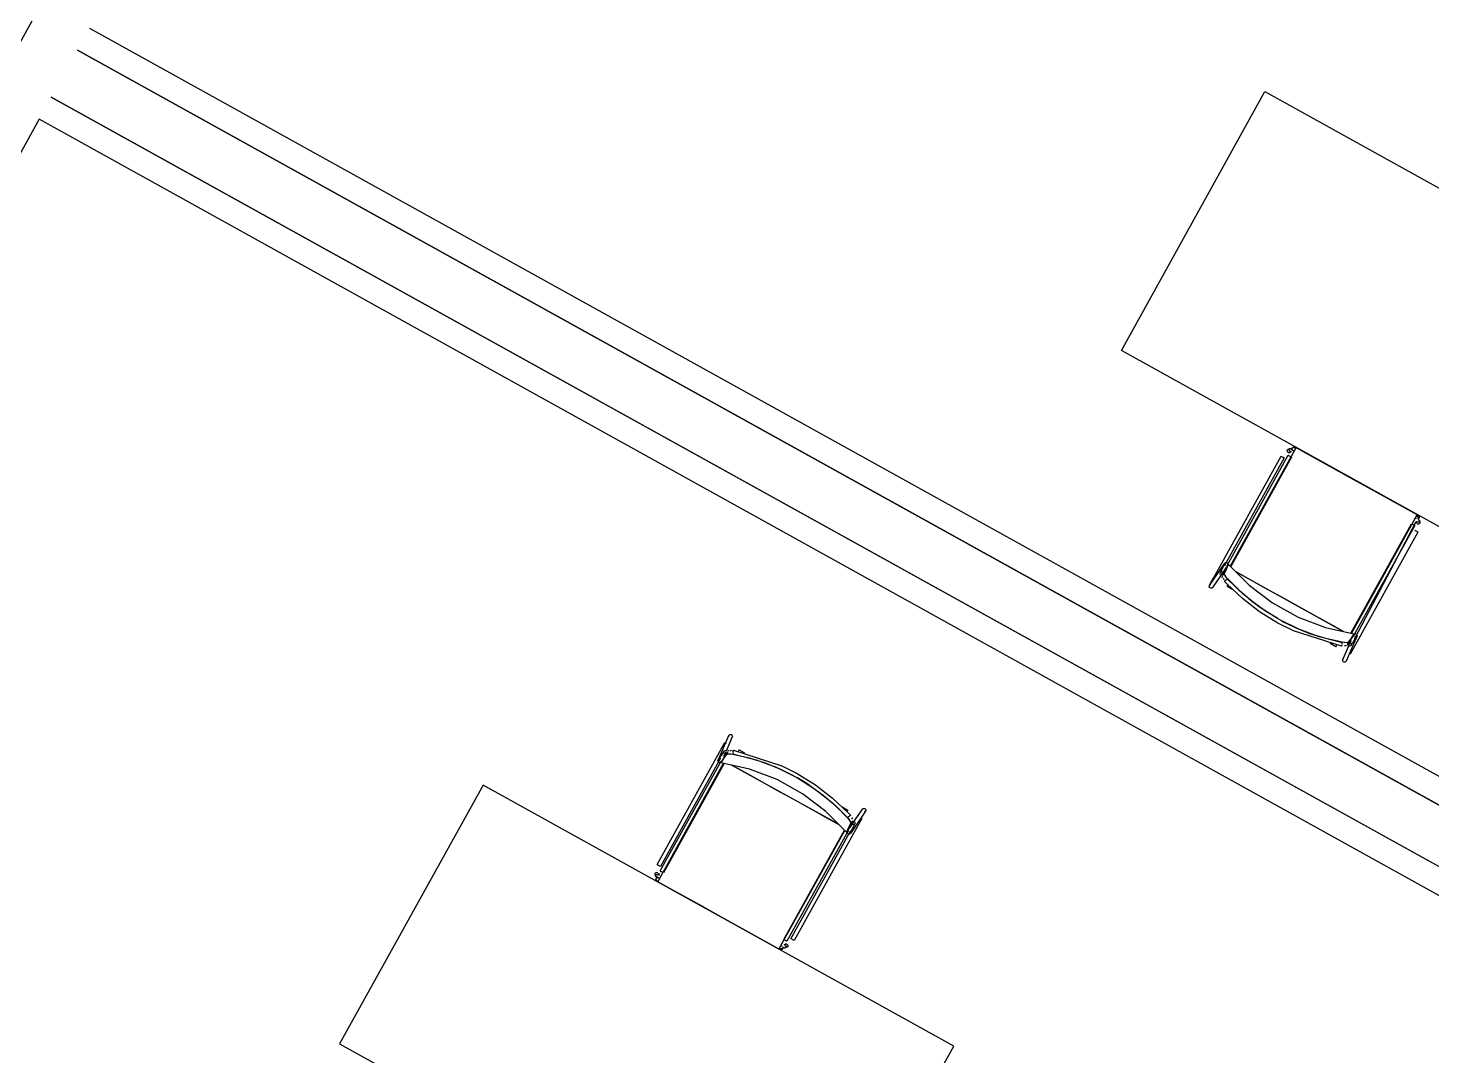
# Model space of a CAD drawing. Header units: metres. Extents: x 3.2 to 22.3, y 0.7 to 22.8.
# Drawn here: x 17.245 to 18.888, y 11.89 to 13.093 of the extents above; entities that cross this region are included whole.
import ezdxf

# ---------------------------------------------------------------- set-up
doc = ezdxf.new("R2010")
doc.units = ezdxf.units.M
for name, color, linetype in [('ARREDI', 9, 'Continuous'), ('PARETI_STRUTTURE', 7, 'Continuous'), ('PORTE_SCALE', 2, 'Continuous')]:
    doc.layers.add(name, color=color, linetype=linetype)

msp = doc.modelspace()

# ---------------------------------------------------------------- linework, layer by layer
at = {"layer": 'ARREDI'}
for points in [[(18.5248, 12.7153), (18.6928, 13.0184), (19.2438, 12.713), (19.0758, 12.4099)], [(18.7245, 12.6002), (18.7246, 12.5995), (18.725, 12.5989), (18.7246, 12.5995)], [(18.8724, 12.5183), (18.873, 12.5188), (18.8733, 12.5194), (18.8734, 12.5202), (18.8734, 12.5205), (18.8733, 12.5209), (18.8729, 12.5215), (18.8723, 12.522), (18.8716, 12.5223), (18.8708, 12.5222), (18.8716, 12.5223), (18.8723, 12.522), (18.8729, 12.5215), (18.8733, 12.5209), (18.8734, 12.5202), (18.8733, 12.5194), (18.8731, 12.5191), (18.8729, 12.5188)], [(18.797, 12.3837), (18.7966, 12.3807)], [(17.9809, 12.0983), (17.9803, 12.0978), (17.98, 12.0971), (17.9799, 12.0964), (17.9799, 12.0961), (17.98, 12.0956), (17.9804, 12.095), (17.981, 12.0945), (17.9817, 12.0943), (17.9825, 12.0943), (17.9817, 12.0943), (17.981, 12.0945), (17.9804, 12.095), (17.98, 12.0956), (17.9799, 12.0964), (17.98, 12.0971), (17.9801, 12.0975), (17.9803, 12.0978)], [(18.1288, 12.0163), (18.1286, 12.017)]]:
    msp.add_lwpolyline(points, close=True, dxfattribs=at)
for points in [[(18.7293, 12.6018), (18.6523, 12.4629)], [(18.7117, 12.5918), (18.7117, 12.5918)], [(18.7118, 12.5918), (18.712, 12.5916), (18.7125, 12.5914)], [(18.7125, 12.5914), (18.713, 12.591), (18.7137, 12.5907), (18.7143, 12.5903), (18.7149, 12.59), (18.7153, 12.5898), (18.7155, 12.5897)], [(18.719, 12.5979), (18.719, 12.5986), (18.7192, 12.5991), (18.7195, 12.5995), (18.7197, 12.5996), (18.7197, 12.5996), (18.72, 12.5997), (18.7205, 12.5996), (18.721, 12.5992), (18.7215, 12.5987), (18.7218, 12.598), (18.722, 12.5973)], [(18.722, 12.5973), (18.722, 12.5966), (18.7219, 12.5961), (18.7215, 12.5957), (18.7214, 12.5956), (18.7214, 12.5956), (18.7211, 12.5956), (18.7206, 12.5956), (18.72, 12.596), (18.7196, 12.5965), (18.7192, 12.5971), (18.719, 12.5979)], [(18.72, 12.5927), (18.7203, 12.5926), (18.7207, 12.5923), (18.7213, 12.592), (18.7219, 12.5916), (18.7226, 12.5913), (18.7231, 12.591)], [(18.7213, 12.5988), (18.7213, 12.5995), (18.7214, 12.6001), (18.7218, 12.6005), (18.7219, 12.6006), (18.7219, 12.6006), (18.7222, 12.6006), (18.7227, 12.6006), (18.7233, 12.6002), (18.7237, 12.5997), (18.7241, 12.599)], [(18.7228, 12.5966), (18.7223, 12.5969), (18.7218, 12.5975), (18.7215, 12.5981), (18.7213, 12.5988)], [(18.7238, 12.5967), (18.7236, 12.5966)], [(18.7245, 12.6002), (18.7246, 12.601), (18.7248, 12.6013), (18.725, 12.6016), (18.7256, 12.6021), (18.7263, 12.6024), (18.727, 12.6024), (18.7277, 12.6021), (18.7283, 12.6017), (18.7287, 12.601)], [(18.7245, 12.6002), (18.7246, 12.601), (18.725, 12.6016), (18.7256, 12.6021), (18.7258, 12.6023), (18.7263, 12.6024), (18.727, 12.6024), (18.7277, 12.6021), (18.7283, 12.6017), (18.7287, 12.601)], [(18.7271, 12.5981), (18.7263, 12.5981), (18.7256, 12.5984)], [(18.7275, 12.5983), (18.7271, 12.5981), (18.7263, 12.5981), (18.7256, 12.5984)], [(18.8711, 12.5232), (18.7293, 12.6018)], [(18.7298, 12.6015), (18.8002, 12.5625), (18.8237, 12.5495), (18.8706, 12.5234)], [(18.7941, 12.3843), (18.8711, 12.5232)], [(18.8683, 12.5105), (18.8681, 12.5106), (18.8677, 12.5108), (18.8671, 12.5112), (18.8665, 12.5115), (18.8658, 12.5119), (18.8652, 12.5122)], [(18.8702, 12.5182), (18.8696, 12.5187), (18.8692, 12.5193), (18.8691, 12.5198)], [(18.8702, 12.5182), (18.8696, 12.5187), (18.8692, 12.5193)], [(18.8729, 12.5148), (18.8722, 12.5146), (18.8715, 12.5145), (18.8708, 12.5146), (18.8702, 12.5149), (18.8698, 12.5153)], [(18.8702, 12.5129), (18.8701, 12.5132), (18.8701, 12.5133), (18.8702, 12.5138), (18.8706, 12.5143), (18.8712, 12.5146)], [(18.8733, 12.5124), (18.8726, 12.5121), (18.8718, 12.5121), (18.8711, 12.5122)], [(18.8712, 12.5146), (18.8719, 12.5148), (18.8727, 12.5149), (18.8734, 12.5148), (18.8739, 12.5145), (18.8743, 12.5141), (18.8744, 12.5138), (18.8744, 12.5137), (18.8742, 12.5132), (18.8739, 12.5127), (18.8733, 12.5124)], [(18.8724, 12.5183), (18.8717, 12.518)], [(18.8724, 12.5183), (18.8717, 12.518)], [(18.8723, 12.5173), (18.873, 12.5172), (18.8736, 12.5169), (18.8739, 12.5165), (18.874, 12.5163), (18.874, 12.5162), (18.874, 12.5161), (18.8739, 12.5156), (18.8735, 12.5151), (18.8729, 12.5148)], [(18.8712, 12.5034), (18.8706, 12.5037), (18.87, 12.504), (18.8693, 12.5044), (18.8688, 12.5047), (18.8684, 12.5049), (18.8682, 12.505)], [(18.8712, 12.5034), (18.8717, 12.5031), (18.8719, 12.503), (18.872, 12.5029), (18.872, 12.5029)], [(18.6431, 12.4532), (18.6449, 12.4571), (18.6456, 12.4587)], [(18.6465, 12.4634), (18.6459, 12.4639), (18.6456, 12.4645), (18.6454, 12.4652), (18.6456, 12.466), (18.6458, 12.4664), (18.6458, 12.4664), (18.646, 12.4666), (18.6465, 12.4671), (18.6473, 12.4673)], [(18.6492, 12.4481), (18.6476, 12.45), (18.6463, 12.4518), (18.6455, 12.4533), (18.6454, 12.4542), (18.6478, 12.4596), (18.6503, 12.465), (18.6743, 12.4407), (18.7016, 12.42), (18.7316, 12.4034), (18.7636, 12.3912), (18.797, 12.3837), (18.7938, 12.3787), (18.7905, 12.3738)], [(18.6466, 12.461), (18.6462, 12.4601)], [(18.6473, 12.4673), (18.648, 12.4673), (18.6487, 12.467), (18.6493, 12.4665), (18.6496, 12.4659), (18.6498, 12.4651), (18.6496, 12.4644)], [(18.6503, 12.465), (18.6485, 12.4636)], [(18.6325, 12.4489), (18.6325, 12.4489), (18.6325, 12.4489), (18.6328, 12.4487), (18.6332, 12.4484)], [(18.6338, 12.4481), (18.6332, 12.4485)], [(18.642, 12.4521), (18.6414, 12.4523), (18.6409, 12.4528), (18.6405, 12.4534), (18.6404, 12.4541), (18.6404, 12.4542), (18.6405, 12.4548), (18.6406, 12.455), (18.6409, 12.4555), (18.6415, 12.4559), (18.6422, 12.4562)], [(18.6422, 12.4562), (18.6429, 12.4562), (18.6436, 12.4559), (18.6442, 12.4554), (18.6446, 12.4548), (18.6447, 12.454), (18.6447, 12.454), (18.6445, 12.4533), (18.6445, 12.4532), (18.6442, 12.4527), (18.6436, 12.4522), (18.6429, 12.452)], [(18.6426, 12.4509), (18.6432, 12.4498)], [(18.6431, 12.4498), (18.6426, 12.4509)], [(18.6439, 12.4486), (18.6447, 12.4475)], [(18.6446, 12.4476), (18.6439, 12.4486)], [(18.6492, 12.4481), (18.6475, 12.4501), (18.6463, 12.4519), (18.6455, 12.4534), (18.6454, 12.4542)], [(18.6455, 12.4465), (18.6462, 12.4457)], [(18.6478, 12.4471), (18.6472, 12.4466), (18.6467, 12.4461), (18.6458, 12.4453), (18.6456, 12.4451)], [(18.6456, 12.4451), (18.6456, 12.4451)], [(18.6478, 12.4471), (18.6483, 12.4475), (18.6486, 12.4478), (18.6488, 12.448)], [(18.7078, 12.4015), (18.6935, 12.4101), (18.6777, 12.4216), (18.6629, 12.4343), (18.6492, 12.4481)], [(18.7078, 12.4015), (18.6935, 12.4101), (18.6778, 12.4215), (18.663, 12.4342), (18.6493, 12.448)], [(18.7724, 12.3933), (18.7523, 12.4045), (18.7321, 12.4157), (18.7119, 12.4269), (18.6917, 12.4381), (18.6715, 12.4492), (18.659, 12.4562)], [(18.659, 12.4562), (18.7849, 12.3864)], [(18.6301, 12.4371), (18.6294, 12.4371), (18.6287, 12.4374), (18.6281, 12.4379), (18.6277, 12.4385), (18.6276, 12.4393), (18.6278, 12.44), (18.628, 12.4404), (18.628, 12.4405), (18.6282, 12.4407), (18.6287, 12.4411), (18.6295, 12.4413)], [(18.632, 12.4392), (18.6318, 12.4384), (18.6316, 12.438), (18.6316, 12.438), (18.6314, 12.4378), (18.6308, 12.4373), (18.6301, 12.4371)], [(18.6497, 12.4411), (18.6493, 12.4404), (18.649, 12.4399), (18.6488, 12.4394), (18.6486, 12.4392)], [(18.7272, 12.3914), (18.7127, 12.3987)], [(18.7127, 12.3987), (18.7273, 12.3914)], [(18.7849, 12.3864), (18.7731, 12.3929)], [(18.7831, 12.3738), (18.7641, 12.3781), (18.7456, 12.3839), (18.7278, 12.3911)], [(18.7832, 12.3738), (18.7643, 12.3781), (18.7457, 12.3839), (18.7278, 12.3911)], [(18.7969, 12.3828), (18.7974, 12.3833), (18.7981, 12.3836), (18.7988, 12.3836), (18.7996, 12.3834), (18.8002, 12.3829), (18.8006, 12.3823)], [(18.8006, 12.3823), (18.8008, 12.3816), (18.8007, 12.3809), (18.8006, 12.3806), (18.8006, 12.3806), (18.8003, 12.3802), (18.7998, 12.3797), (18.7991, 12.3794), (18.7983, 12.3794), (18.7976, 12.3796)], [(18.776, 12.3686), (18.7761, 12.3688), (18.7764, 12.3693), (18.7767, 12.3698), (18.7771, 12.3705)], [(18.783, 12.3713), (18.7829, 12.3706), (18.7828, 12.37), (18.7827, 12.3695), (18.7826, 12.3692), (18.7826, 12.3691), (18.7826, 12.3692), (18.7827, 12.3694)], [(18.7831, 12.3721), (18.7832, 12.3727), (18.7833, 12.3732), (18.7834, 12.3734)], [(18.7905, 12.3738), (18.7896, 12.3735), (18.788, 12.3733), (18.7857, 12.3734), (18.7832, 12.3738)], [(18.7905, 12.3738), (18.7897, 12.3735), (18.788, 12.3733), (18.7858, 12.3734), (18.7833, 12.3738)], [(18.7883, 12.3696), (18.7874, 12.3695), (18.7862, 12.3696)], [(18.7875, 12.3695), (18.7862, 12.3696)], [(18.7897, 12.3712), (18.7898, 12.372), (18.7901, 12.3725), (18.7901, 12.3726), (18.7907, 12.3731), (18.7907, 12.3731), (18.7914, 12.3734), (18.7921, 12.3734), (18.7928, 12.3732), (18.7934, 12.3727), (18.7938, 12.3721)], [(18.794, 12.3761), (18.7932, 12.3749), (18.7899, 12.37)], [(18.7938, 12.3721), (18.794, 12.3714), (18.7939, 12.3706), (18.7937, 12.3701), (18.7936, 12.37), (18.7931, 12.3695), (18.7931, 12.3695), (18.7924, 12.3692), (18.7916, 12.3692), (18.7909, 12.3694), (18.7903, 12.3699)], [(18.792, 12.3605), (18.7914, 12.3608)], [(18.7927, 12.3601), (18.7924, 12.3602), (18.792, 12.3604)], [(18.7927, 12.36), (18.7928, 12.36)], [(18.784, 12.3518), (18.7838, 12.3525), (18.7839, 12.3533), (18.784, 12.3535), (18.784, 12.3535), (18.7843, 12.3539), (18.7848, 12.3544)], [(18.788, 12.3535), (18.7882, 12.3527), (18.7881, 12.352), (18.788, 12.3518), (18.788, 12.3518), (18.7877, 12.3513), (18.7872, 12.3508), (18.7865, 12.3505), (18.7858, 12.3505), (18.785, 12.3507), (18.7844, 12.3512), (18.784, 12.3518)], [(18.0653, 12.2631), (18.0651, 12.2638), (18.0652, 12.2645), (18.0653, 12.2648), (18.0653, 12.2648), (18.0655, 12.2652), (18.0661, 12.2657), (18.0668, 12.266), (18.0675, 12.266), (18.0682, 12.2658), (18.0688, 12.2654), (18.0693, 12.2647)], [(18.0692, 12.2647), (18.0694, 12.264), (18.0693, 12.2633), (18.0692, 12.263), (18.0692, 12.263), (18.069, 12.2626), (18.0685, 12.2621)], [(18.0591, 12.2402), (18.0601, 12.2416), (18.0625, 12.2452)], [(18.0595, 12.2444), (18.0593, 12.2451), (18.0594, 12.2459), (18.0596, 12.2464), (18.0597, 12.2465), (18.0602, 12.247), (18.0602, 12.247), (18.0609, 12.2473), (18.0616, 12.2473), (18.0624, 12.2471), (18.063, 12.2467)], [(18.0634, 12.246), (18.0635, 12.2453), (18.0635, 12.2446), (18.0632, 12.244), (18.0631, 12.2439), (18.0626, 12.2434), (18.0619, 12.2431), (18.0612, 12.2431), (18.0605, 12.2433), (18.0599, 12.2438), (18.0594, 12.2444)], [(18.0605, 12.2565), (18.0605, 12.2565)], [(18.0606, 12.2565), (18.0608, 12.2563), (18.0613, 12.2561)], [(18.0613, 12.2561), (18.0619, 12.2558)], [(18.0641, 12.2469), (18.0658, 12.247)], [(18.0658, 12.247), (18.0642, 12.2469)], [(18.0668, 12.247), (18.068, 12.2469)], [(18.0681, 12.2469), (18.067, 12.247)], [(18.0705, 12.2466), (18.0694, 12.2467)], [(18.0694, 12.2467), (18.0705, 12.2466)], [(18.0703, 12.2452), (18.0704, 12.2459), (18.0705, 12.2466)], [(18.0706, 12.2471), (18.0706, 12.2473), (18.0706, 12.2474), (18.0706, 12.2474)], [(18.0773, 12.2479), (18.0771, 12.2477), (18.0769, 12.2473), (18.0766, 12.2467), (18.0762, 12.246)], [(18.1239, 12.0147), (17.9821, 12.0933), (18.0591, 12.2322)], [(18.0527, 12.2342), (18.0525, 12.2349), (18.0526, 12.2357), (18.0527, 12.2359), (18.0527, 12.2359), (18.0529, 12.2363), (18.0535, 12.2368), (18.0542, 12.2371), (18.0549, 12.2372)], [(18.0564, 12.2337), (18.0559, 12.2332), (18.0552, 12.2329), (18.0544, 12.2329), (18.0537, 12.2331), (18.0531, 12.2336), (18.0527, 12.2342)], [(18.2079, 12.1623), (18.2054, 12.1569), (18.203, 12.1515), (18.1789, 12.1758), (18.1516, 12.1965), (18.1217, 12.2132), (18.0896, 12.2254), (18.0562, 12.2329), (18.0595, 12.2378), (18.0628, 12.2427), (18.0636, 12.243), (18.0653, 12.2432), (18.0676, 12.2431), (18.07, 12.2427)], [(18.0565, 12.2351), (18.0562, 12.2329)], [(18.0628, 12.2427), (18.0636, 12.2431), (18.0652, 12.2432), (18.0675, 12.2431), (18.07, 12.2427)], [(18.1943, 12.1603), (18.1817, 12.1673), (18.1616, 12.1784), (18.1414, 12.1896), (18.1212, 12.2008), (18.101, 12.212), (18.0809, 12.2232), (18.0684, 12.2301)], [(18.1943, 12.1604), (18.0684, 12.2301)], [(18.0701, 12.2445), (18.07, 12.2438), (18.0699, 12.2434), (18.0699, 12.2431)], [(18.07, 12.2427), (18.089, 12.2384), (18.1076, 12.2326), (18.1257, 12.2253), (18.1406, 12.2178)], [(18.0702, 12.2427), (18.0891, 12.2384), (18.1077, 12.2326), (18.1257, 12.2253), (18.1406, 12.2178)], [(18.1455, 12.2151), (18.1594, 12.2066)], [(18.1595, 12.2066), (18.1455, 12.2151)], [(17.7775, 12.2066), (17.6095, 11.9036)], [(18.3285, 11.9012), (17.7775, 12.2066)], [(18.16, 12.2062), (18.1755, 12.195), (18.1903, 12.1823), (18.204, 12.1685)], [(18.16, 12.2062), (18.1756, 12.1949), (18.1904, 12.1823), (18.2041, 12.1684)], [(18.2213, 12.1774), (18.2215, 12.1781), (18.2217, 12.1785), (18.2217, 12.1785), (18.2218, 12.1787), (18.2224, 12.1792), (18.2231, 12.1794)], [(18.2231, 12.1794), (18.2239, 12.1794), (18.2246, 12.1791), (18.2252, 12.1786), (18.2255, 12.178), (18.2256, 12.1772), (18.2255, 12.1765), (18.2253, 12.1761), (18.2253, 12.1761), (18.2251, 12.1759), (18.2245, 12.1754), (18.2238, 12.1752)], [(18.2036, 12.1754), (18.2039, 12.1761), (18.2043, 12.1767), (18.2045, 12.1771), (18.2046, 12.1773)], [(18.2041, 12.1684), (18.2056, 12.1666), (18.207, 12.1647), (18.2077, 12.1632), (18.2079, 12.1623)], [(18.2041, 12.1684), (18.2057, 12.1665), (18.207, 12.1646), (18.2078, 12.1631), (18.2079, 12.1623)], [(18.2055, 12.1694), (18.205, 12.169), (18.2047, 12.1687), (18.2045, 12.1685)], [(18.2075, 12.1712), (18.2077, 12.1714), (18.2077, 12.1714), (18.2077, 12.1714), (18.2075, 12.1712), (18.2066, 12.1704), (18.206, 12.1699), (18.2055, 12.1694)], [(18.2108, 12.1648), (18.2084, 12.1594), (18.2078, 12.158)], [(18.2111, 12.1604), (18.2104, 12.1604), (18.2096, 12.1606), (18.2091, 12.1611), (18.2087, 12.1618), (18.2086, 12.1625), (18.2086, 12.1625), (18.2087, 12.1632), (18.2088, 12.1633), (18.2091, 12.1638), (18.2097, 12.1643), (18.2104, 12.1645)], [(18.2099, 12.1671), (18.2092, 12.1682)], [(18.2092, 12.1682), (18.21, 12.1671)], [(18.2119, 12.1642), (18.2124, 12.1638), (18.2128, 12.1631), (18.2129, 12.1624), (18.2129, 12.1623), (18.2128, 12.1617), (18.2127, 12.1615), (18.2124, 12.161), (18.2118, 12.1606), (18.2111, 12.1604)], [(18.2194, 12.1684), (18.22, 12.1681)], [(18.2208, 12.1677), (18.2208, 12.1676), (18.2207, 12.1677), (18.2205, 12.1678), (18.22, 12.1681)], [(18.1239, 12.0147), (18.2009, 12.1536)], [(18.203, 12.1515), (18.2052, 12.1533)], [(18.2052, 12.1533), (18.203, 12.1515)], [(18.206, 12.1492), (18.2053, 12.1492), (18.2046, 12.1495), (18.204, 12.15), (18.2036, 12.1506), (18.2035, 12.1514)], [(18.2068, 12.1532), (18.2074, 12.1527), (18.2077, 12.152), (18.2078, 12.1513), (18.2077, 12.1505), (18.2075, 12.1501), (18.2075, 12.1501), (18.2073, 12.1499), (18.2067, 12.1494), (18.206, 12.1492)], [(17.9813, 12.1136), (17.9813, 12.1136), (17.9813, 12.1136), (17.9816, 12.1134), (17.982, 12.1132)], [(17.9821, 12.1019), (17.9814, 12.1017), (17.9806, 12.1016), (17.9799, 12.1017), (17.9793, 12.102), (17.979, 12.1024), (17.9789, 12.1027), (17.9789, 12.1029), (17.979, 12.1034), (17.9794, 12.1038), (17.98, 12.1042)], [(17.9817, 12.0993), (17.981, 12.0992), (17.9803, 12.0993), (17.9797, 12.0996), (17.9794, 12.1), (17.9793, 12.1003), (17.9793, 12.1003), (17.9792, 12.1005), (17.9794, 12.1009), (17.9798, 12.1014), (17.9804, 12.1017)], [(17.98, 12.1042), (17.9807, 12.1044), (17.9815, 12.1044), (17.9822, 12.1043)], [(17.9804, 12.1017), (17.9811, 12.102), (17.9818, 12.102), (17.9825, 12.1019), (17.9831, 12.1016), (17.9834, 12.1012)], [(17.9809, 12.0983), (17.9816, 12.0985), (17.9823, 12.0986), (17.9831, 12.0983), (17.9836, 12.0978), (17.984, 12.0972)], [(17.9809, 12.0983), (17.9816, 12.0985), (17.9823, 12.0986), (17.9831, 12.0983), (17.9836, 12.0978), (17.984, 12.0972), (17.9842, 12.0967)], [(17.9821, 12.1132), (17.9826, 12.1128), (17.9833, 12.1125), (17.9839, 12.1121), (17.9845, 12.1118), (17.9849, 12.1116), (17.9851, 12.1115)], [(17.9831, 12.1037), (17.9832, 12.1033), (17.9832, 12.1032), (17.983, 12.1027), (17.9826, 12.1022), (17.9821, 12.1019)], [(17.9849, 12.106), (17.9852, 12.1059), (17.9856, 12.1057), (17.9862, 12.1054), (17.9868, 12.105), (17.9875, 12.1046), (17.988, 12.1043)], [(18.1235, 12.015), (18.0531, 12.054), (18.0296, 12.0671), (17.9826, 12.0931)], [(18.1288, 12.0163), (18.1286, 12.0155), (18.1285, 12.0152), (18.1283, 12.0149), (18.1277, 12.0144), (18.127, 12.0141), (18.1263, 12.0141), (18.1255, 12.0144), (18.125, 12.0149), (18.1246, 12.0155)], [(18.1288, 12.0163), (18.1286, 12.0155), (18.1283, 12.0149), (18.1277, 12.0144), (18.1275, 12.0143), (18.127, 12.0141), (18.1262, 12.0141), (18.1255, 12.0144), (18.125, 12.0148), (18.1246, 12.0155)], [(18.1258, 12.0183), (18.1262, 12.0184), (18.127, 12.0184), (18.1277, 12.0181)], [(18.1262, 12.0184), (18.127, 12.0184), (18.1277, 12.0181)], [(18.132, 12.0177), (18.132, 12.017), (18.1318, 12.0164), (18.1315, 12.016), (18.1314, 12.016), (18.131, 12.0159), (18.1305, 12.016), (18.13, 12.0163), (18.1295, 12.0168)], [(18.13, 12.02), (18.1305, 12.0199), (18.131, 12.0196), (18.1315, 12.0191), (18.1318, 12.0184), (18.132, 12.0177)], [(18.1332, 12.0238), (18.133, 12.024), (18.1326, 12.0242), (18.132, 12.0245), (18.1314, 12.0249), (18.1307, 12.0252), (18.1301, 12.0256)], [(18.1312, 12.0192), (18.1312, 12.0199), (18.1314, 12.0204), (18.1317, 12.0208), (18.1319, 12.0209), (18.1319, 12.0209), (18.1322, 12.021), (18.1327, 12.0209), (18.1332, 12.0206), (18.1337, 12.02), (18.1341, 12.0194), (18.1343, 12.0187)], [(18.1342, 12.0187), (18.1343, 12.018), (18.1341, 12.0174), (18.1337, 12.017), (18.1336, 12.0169), (18.1336, 12.0169), (18.1333, 12.0169), (18.1328, 12.017), (18.1322, 12.0173), (18.1318, 12.0178), (18.1314, 12.0185), (18.1312, 12.0192)], [(18.1408, 12.0252), (18.1402, 12.0255), (18.1396, 12.0258), (18.1389, 12.0262), (18.1384, 12.0265), (18.138, 12.0267), (18.1378, 12.0268)], [(18.1415, 12.0248), (18.1413, 12.0249), (18.1408, 12.0252)], [(18.1416, 12.0247), (18.1416, 12.0248)], [(17.6095, 11.9036), (18.1605, 11.5981)], [(18.1605, 11.5981), (18.3285, 11.9012)]]:
    msp.add_lwpolyline(points, dxfattribs=at)
at = {"layer": 'PARETI_STRUTTURE'}
for points in [[(17.2576, 12.986), (17.2114, 12.9027), (17.1563, 12.9333), (17.2747, 13.1468)], [(17.3168, 13.0928), (19.2597, 12.0158)], [(17.3025, 13.067), (19.2712, 11.9756)], [(19.2454, 11.9899), (17.3025, 13.067)], [(19.2407, 11.9205), (17.2719, 13.0119)], [(17.2719, 13.0119), (19.2149, 11.9348)], [(19.2005, 11.909), (17.2576, 12.9861)], [(18.6325, 12.4489), (18.7117, 12.5918)], [(18.6486, 12.4639), (18.72, 12.5927)], [(18.7238, 12.5906), (18.6528, 12.4625)], [(18.7197, 12.5996), (18.7219, 12.6006)], [(18.7236, 12.5966), (18.7214, 12.5956)], [(18.7258, 12.6023), (18.7259, 12.6023), (18.7265, 12.6024), (18.7271, 12.6024), (18.7277, 12.6022), (18.7281, 12.6019), (18.7285, 12.6014), (18.7287, 12.6009), (18.7248, 12.6013)], [(18.7298, 12.6015), (18.8707, 12.5234)], [(18.7155, 12.5897), (18.6453, 12.463)], [(18.7936, 12.3844), (18.8646, 12.5126)], [(18.8684, 12.5105), (18.7967, 12.3812)], [(18.798, 12.3784), (18.8698, 12.5153)], [(18.8731, 12.5191), (18.8706, 12.5222), (18.8712, 12.5223), (18.8718, 12.5222), (18.8724, 12.522), (18.8728, 12.5216), (18.8732, 12.5211), (18.8734, 12.5206), (18.8734, 12.5204)], [(18.874, 12.5162), (18.8744, 12.5138)], [(18.872, 12.5029), (18.7928, 12.36)], [(18.628, 12.4404), (18.6458, 12.4664)], [(18.6494, 12.464), (18.6316, 12.438)], [(18.6456, 12.4656), (18.6406, 12.455)], [(18.6495, 12.4638), (18.6494, 12.4636), (18.6494, 12.4635), (18.6493, 12.4634), (18.6493, 12.4633), (18.6492, 12.4632), (18.6492, 12.4631), (18.6491, 12.4629), (18.649, 12.4628), (18.649, 12.4627), (18.6489, 12.4626), (18.6489, 12.4625), (18.6488, 12.4624), (18.6487, 12.4621), (18.6486, 12.462), (18.6486, 12.4619), (18.6485, 12.4618), (18.6485, 12.4616), (18.6484, 12.4615), (18.6484, 12.4614), (18.6483, 12.4613), (18.6483, 12.4612), (18.6482, 12.461), (18.6481, 12.4609), (18.6481, 12.4608), (18.648, 12.4606), (18.6479, 12.4604), (18.6479, 12.4603), (18.6478, 12.4602), (18.6478, 12.4601), (18.6477, 12.46), (18.6476, 12.4599), (18.6476, 12.4597), (18.6475, 12.4596), (18.6475, 12.4595), (18.6474, 12.4594), (18.6474, 12.4593), (18.6473, 12.459), (18.6472, 12.4589), (18.6471, 12.4588), (18.6471, 12.4587), (18.647, 12.4585), (18.647, 12.4584), (18.6469, 12.4583), (18.6469, 12.4582), (18.6468, 12.4581), (18.6467, 12.458), (18.6467, 12.4578), (18.6466, 12.4577), (18.6465, 12.4575), (18.6465, 12.4574), (18.6464, 12.4572), (18.6464, 12.4571), (18.6463, 12.457), (18.6462, 12.4569), (18.6462, 12.4568), (18.6461, 12.4567), (18.6461, 12.4565), (18.646, 12.4564), (18.6459, 12.4562), (18.6459, 12.4561), (18.6458, 12.4559), (18.6457, 12.4558), (18.6457, 12.4557), (18.6456, 12.4556), (18.6456, 12.4555), (18.6455, 12.4554), (18.6454, 12.4552), (18.6454, 12.4551), (18.6453, 12.455), (18.6453, 12.4549), (18.6452, 12.4546), (18.6451, 12.4545), (18.6451, 12.4544), (18.645, 12.4543), (18.6449, 12.4542), (18.6449, 12.454), (18.6448, 12.4539), (18.6448, 12.4538), (18.6447, 12.4537), (18.6447, 12.4536), (18.6446, 12.4534), (18.6446, 12.4533), (18.6445, 12.4532), (18.6445, 12.4532)], [(18.6278, 12.4402), (18.6284, 12.4414), (18.6292, 12.4429), (18.6307, 12.4457), (18.6325, 12.4489)], [(18.6439, 12.4555), (18.6449, 12.4572)], [(18.7081, 12.3963), (18.6866, 12.4096), (18.6666, 12.425), (18.6482, 12.4424), (18.6456, 12.4451)], [(18.7102, 12.4001), (18.7077, 12.4015), (18.6865, 12.415), (18.6668, 12.4305), (18.6488, 12.448)], [(18.6549, 12.4357), (18.6486, 12.4392)], [(18.7826, 12.3691), (18.7262, 12.3872), (18.7081, 12.3963)], [(18.7834, 12.3734), (18.7805, 12.374), (18.7562, 12.3803), (18.7327, 12.389), (18.7102, 12.4001)], [(18.8006, 12.3806), (18.788, 12.3518)], [(18.7964, 12.3823), (18.7901, 12.3725)], [(18.7937, 12.3701), (18.7937, 12.3702), (18.7941, 12.3709), (18.7942, 12.3709), (18.7943, 12.3711), (18.7949, 12.3721), (18.795, 12.3722), (18.7955, 12.3729), (18.7956, 12.373), (18.7956, 12.3732), (18.7963, 12.3742), (18.7963, 12.3743), (18.7968, 12.375), (18.7969, 12.3751), (18.797, 12.3753), (18.7976, 12.3763), (18.7977, 12.3764), (18.7982, 12.3771), (18.7983, 12.3772), (18.7983, 12.3774), (18.7984, 12.3775), (18.799, 12.3785), (18.7991, 12.3786), (18.7995, 12.3792), (18.7996, 12.3793), (18.7997, 12.3794), (18.7998, 12.3796), (18.8, 12.38), (18.8006, 12.3806)], [(18.7962, 12.3814), (18.7966, 12.3824)], [(18.776, 12.3686), (18.7693, 12.3723)], [(18.784, 12.3535), (18.7911, 12.3698)], [(18.7918, 12.3712), (18.7936, 12.3755)], [(18.7928, 12.3742), (18.7923, 12.3733)], [(18.0527, 12.2359), (18.0653, 12.2648)], [(18.0693, 12.263), (18.062, 12.2463)], [(17.9813, 12.1136), (18.0605, 12.2565)], [(18.0615, 12.2453), (18.0596, 12.241)], [(18.0706, 12.2474), (18.1271, 12.2293), (18.1452, 12.2202)], [(18.0773, 12.2479), (18.0835, 12.2445)], [(17.9849, 12.1061), (18.0563, 12.2348)], [(18.0553, 12.2382), (17.9851, 12.1115)], [(18.0597, 12.2321), (17.9887, 12.104)], [(18.0571, 12.2352), (18.0567, 12.2342)], [(18.0569, 12.2342), (18.0632, 12.244)], [(18.0605, 12.2424), (18.061, 12.2433)], [(18.0699, 12.2431), (18.0728, 12.2425), (18.0971, 12.2362), (18.1206, 12.2275), (18.1431, 12.2165)], [(18.1431, 12.2165), (18.1456, 12.215), (18.1667, 12.2015), (18.1864, 12.186), (18.2045, 12.1685)], [(18.1452, 12.2202), (18.1666, 12.2069), (18.1867, 12.1915), (18.2051, 12.1742), (18.2077, 12.1714)], [(18.198, 12.1811), (18.2046, 12.1773)], [(18.2208, 12.1676), (18.1416, 12.0247)], [(18.2038, 12.1528), (18.2038, 12.1529), (18.2039, 12.153), (18.2039, 12.1531), (18.204, 12.1532), (18.2041, 12.1534), (18.2041, 12.1535), (18.2042, 12.1536), (18.2042, 12.1537), (18.2043, 12.1538), (18.2043, 12.1539), (18.2044, 12.1541), (18.2044, 12.1542), (18.2046, 12.1544), (18.2046, 12.1545), (18.2047, 12.1547), (18.2047, 12.1548), (18.2048, 12.1549), (18.2049, 12.155), (18.2049, 12.1551), (18.205, 12.1552), (18.205, 12.1554), (18.2051, 12.1555), (18.2051, 12.1556), (18.2052, 12.1557), (18.2053, 12.156), (18.2054, 12.1561), (18.2054, 12.1562), (18.2055, 12.1563), (18.2055, 12.1564), (18.2056, 12.1565), (18.2056, 12.1567), (18.2057, 12.1568), (18.2057, 12.1569), (18.2058, 12.157), (18.2059, 12.1571), (18.2059, 12.1573), (18.206, 12.1575), (18.2061, 12.1576), (18.2061, 12.1577), (18.2062, 12.1579), (18.2063, 12.158), (18.2063, 12.1581), (18.2064, 12.1582), (18.2064, 12.1583), (18.2065, 12.1585), (18.2065, 12.1586), (18.2066, 12.1587), (18.2066, 12.1588), (18.2068, 12.159), (18.2068, 12.1592), (18.2069, 12.1593), (18.2069, 12.1594), (18.207, 12.1595), (18.207, 12.1596), (18.2071, 12.1598), (18.2071, 12.1599), (18.2072, 12.16), (18.2073, 12.1601), (18.2074, 12.1604), (18.2074, 12.1605), (18.2075, 12.1606), (18.2075, 12.1607), (18.2076, 12.1608), (18.2076, 12.1609), (18.2077, 12.1611), (18.2078, 12.1612), (18.2078, 12.1613), (18.2079, 12.1614), (18.2079, 12.1615), (18.208, 12.1616), (18.2081, 12.1619), (18.2082, 12.162), (18.2082, 12.1621), (18.2083, 12.1622), (18.2083, 12.1624), (18.2084, 12.1625), (18.2084, 12.1626), (18.2085, 12.1627), (18.2085, 12.1628), (18.2086, 12.163), (18.2087, 12.1631), (18.2087, 12.1632), (18.2088, 12.1633), (18.2088, 12.1633)], [(18.2039, 12.1525), (18.2217, 12.1785)], [(18.2253, 12.1761), (18.2075, 12.1501)], [(18.1295, 12.0259), (18.2005, 12.154)], [(18.2049, 12.1531), (18.1333, 12.0238)], [(18.1378, 12.0268), (18.2065, 12.1507)], [(18.2066, 12.1509), (18.208, 12.1535)], [(18.2077, 12.1509), (18.2127, 12.1615)], [(18.2093, 12.161), (18.2088, 12.1601)], [(17.9792, 12.1003), (17.9789, 12.1027)], [(17.9832, 12.1033), (17.9835, 12.1009)], [(18.1235, 12.015), (17.9826, 12.0931)], [(18.1275, 12.0143), (18.1273, 12.0142), (18.1268, 12.0141), (18.1262, 12.0141), (18.1256, 12.0143), (18.1251, 12.0147), (18.1248, 12.0151), (18.1245, 12.0157), (18.1285, 12.0152)], [(18.1299, 12.0201), (18.1319, 12.0209)], [(18.1336, 12.0169), (18.1314, 12.016)]]:
    msp.add_lwpolyline(points, dxfattribs=at)
at = {"layer": 'PORTE_SCALE'}
msp.add_arc((10.9472, 16.8081), 8.4496, 327.24518, 327.32499, dxfattribs=at)

doc.saveas('drawing.dxf')
